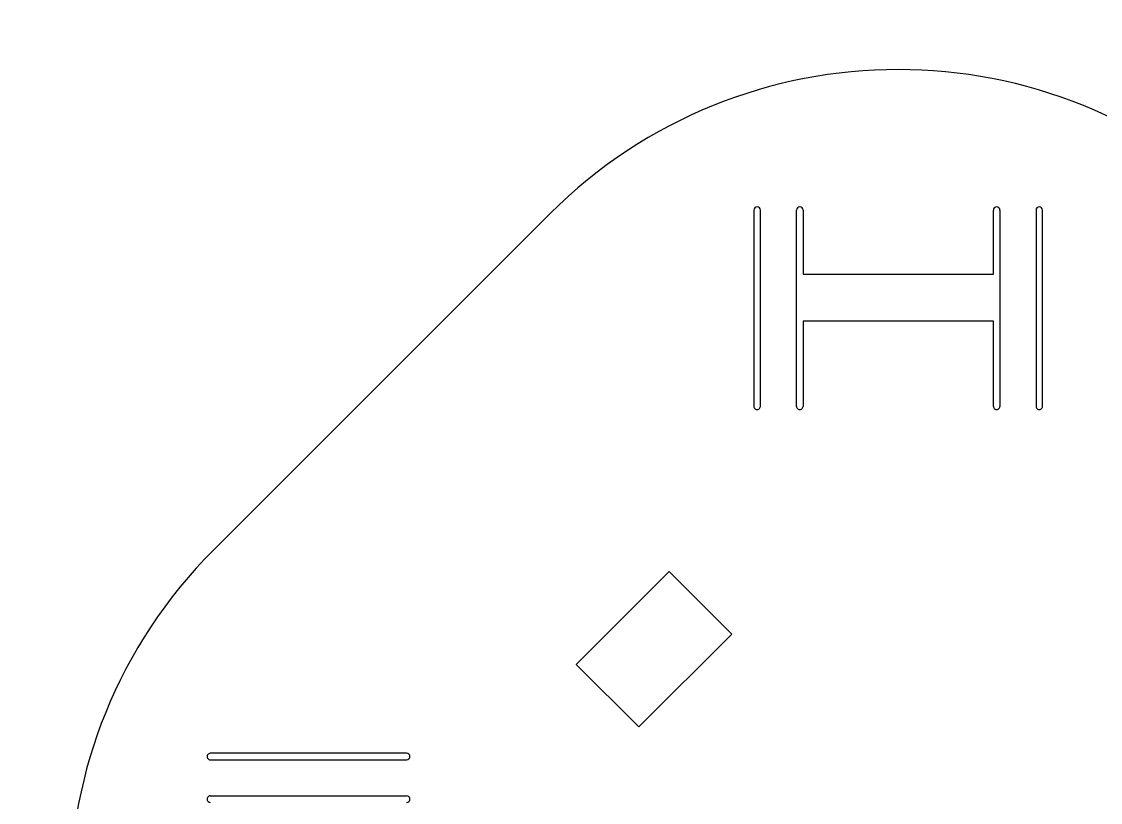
# Model space of a CAD drawing. Header units: millimetres. Extents: x -53 to 51, y -51 to 53.
# Drawn here: x -53.4 to 12.3, y 5.8 to 53.4 of the extents above; entities that cross this region are included whole.
import ezdxf

# ---------------------------------------------------------------- set-up
doc = ezdxf.new("R2010")
doc.units = ezdxf.units.MM
doc.layers.add('Shape2DView028', color=7, linetype='CONTINUOUS')

msp = doc.modelspace()

# ---------------------------------------------------------------- linework, layer by layer
at = {"layer": 'Shape2DView028'}
for p, q in [((-41.7193, 21.2132), (-21.2132, 41.7193)), ((-8.8, 41.9296), (-8.8, 29.9624)), ((-8.4, 29.9624), (-8.4, 41.9296)), ((-6.2, 29.9624), (-6.2, 41.9296)), ((-5.8, 41.9296), (-5.8, 38.0296)), ((5.8, 38.0296), (5.8, 41.9296)), ((6.2, 41.9296), (6.2, 29.9624)), ((8.4, 41.9296), (8.4, 29.9624)), ((8.8, 29.9624), (8.8, 41.9296)), ((-5.8, 38.0296), (5.8, 38.0296)), ((5.8, 35.1624), (-5.8, 35.1624)), ((-5.8, 35.1624), (-5.8, 29.9624)), ((5.8, 29.9624), (5.8, 35.1624)), ((-13.9675, 19.893), (-19.6385, 14.222)), ((-10.1491, 16.0747), (-13.9675, 19.893)), ((-15.8201, 10.4037), (-10.1491, 16.0747)), ((-19.6385, 14.222), (-15.8201, 10.4037)), ((-29.9624, 8.8), (-41.9296, 8.8)), ((-41.9296, 8.4), (-29.9624, 8.4)), ((-41.9296, 6.2), (-29.9624, 6.2))]:
    msp.add_line(p, q, dxfattribs=at)
for centre, major_axis, start_param, end_param in [((0, 20.5061), (-13.0225, 27.0262), 5.04877, 0.336376), ((-8.6, 41.9296), (-0.08682, 0.18017), 4.26337, 1.12177), ((-6, 41.9296), (-0.08682, 0.18017), 4.26337, 1.12177), ((6, 41.9296), (-0.08682, 0.18017), 4.26337, 1.12177), ((8.6, 41.9296), (-0.08682, 0.18017), 4.26337, 1.12177), ((-8.6, 29.9624), (-0.08682, 0.18017), 1.12177, 4.26337), ((-6, 29.9624), (-0.08682, 0.18017), 1.12177, 4.26337), ((6, 29.9624), (-0.08682, 0.18017), 1.12177, 4.26337), ((8.6, 29.9624), (-0.08682, 0.18017), 1.12177, 4.26337), ((-20.5061, 0), (-13.0225, 27.0262), 0.336376, 1.90717), ((-41.9296, 8.6), (-0.08682, 0.18017), 5.83416, 2.69257), ((-29.9624, 8.6), (-0.08682, 0.18017), 2.69257, 5.83416), ((-41.9296, 6), (-0.08682, 0.18017), 5.83416, 2.69257), ((-29.9624, 6), (-0.08682, 0.18017), 2.69257, 5.83416)]:
    msp.add_ellipse(centre, major_axis=major_axis, ratio=1, start_param=start_param, end_param=end_param, dxfattribs=at)

doc.saveas('drawing.dxf')
